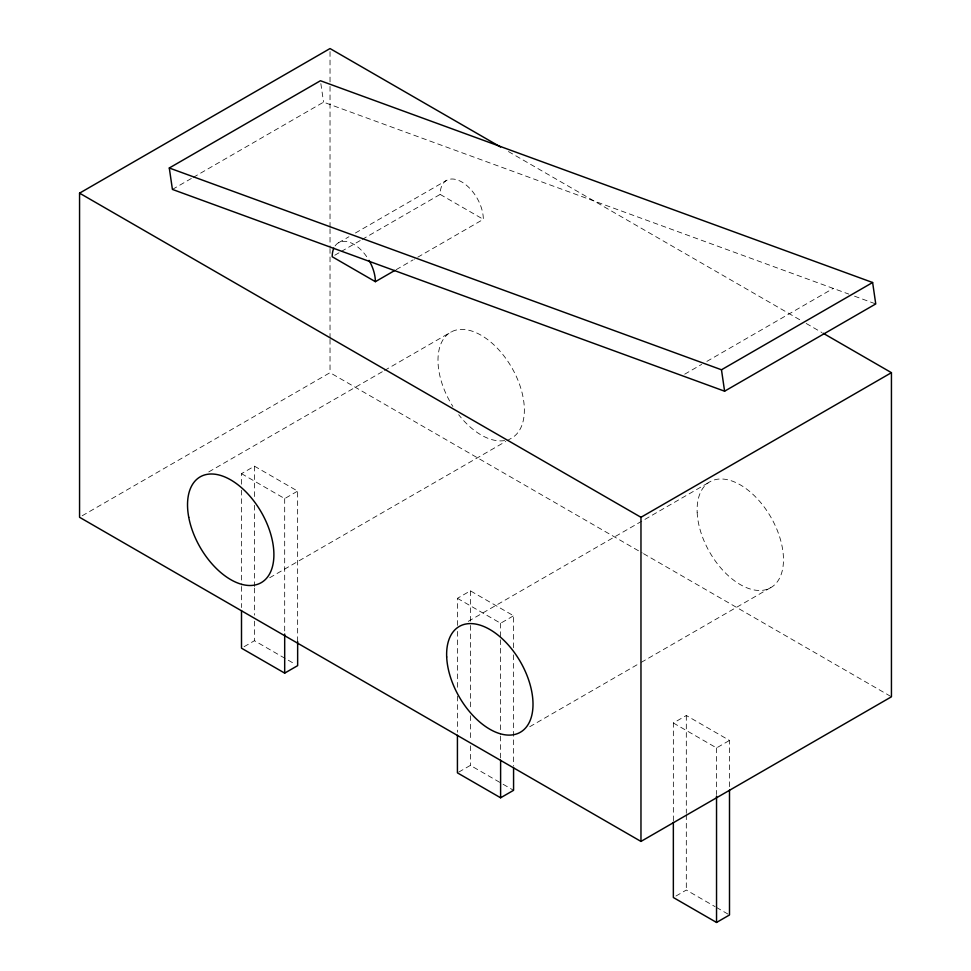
<?xml version="1.0" encoding="UTF-8"?>
<svg xmlns="http://www.w3.org/2000/svg" width="971" height="971" viewBox="0 0 971 971"><rect width="100%" height="100%" fill="white"/><g stroke="black" fill="none" stroke-linecap="round" stroke-linejoin="round"><path stroke-width="0.73" stroke-dasharray="4.86 3.64" d="M172.413 189.418L191.955 178.13M193.253 177.39L323.561 102.161L848.836 294.104M338.515 242.762L348.929 236.754M355.422 232.991L446.478 180.424M334.789 255.239L339.996 252.229M341.294 251.477L360.811 240.213M362.11 239.461L440.154 194.406A30.538 17.636 60 0 1 461.747 181.941A30.538 17.636 60 0 1 483.34 219.337L414.399 259.136M396.192 269.659L413.1 259.888M82.183 515.771L330.031 372.682L642.219 552.924M208.789 471.906L383.205 371.213M384.516 370.461L451.394 331.839M241.5 484.189L241.5 473.654L254.463 466.177L297.648 491.108L297.648 641.564M241.5 473.654L284.685 498.596L297.648 491.108M269.671 577.757L505.721 441.477M507.032 440.725L510.964 438.443A61.076 35.259 60 0 0 511.486 367.123A61.076 35.259 60 0 0 449.476 332.98A61.076 35.259 60 0 0 452.874 406.473M684.725 374.175L701.657 364.392M706.876 361.382L833.264 288.411M244.097 646.698L254.463 640.714L295.026 664.128M457.426 625.409L457.426 598.318L470.389 590.841L513.574 615.772L513.574 648.871M468.265 621.367L708.247 482.818M457.426 598.318L500.611 623.248L513.574 615.772M529.729 726.733L639.889 663.144M641.2 662.38L772.333 586.666M458.725 772.103L470.389 765.379L501.789 783.512M673.352 820.786L673.352 722.982L686.315 715.506L729.5 740.436L729.5 787.08M673.352 722.982L716.537 747.913L729.5 740.436M675.95 896.027L686.315 890.043L715.105 906.659M854.504 296.167L875.745 303.935M508.428 151.549L800.929 320.418M806.185 323.452L821.915 332.543M440.154 194.406L483.34 219.337M643.53 553.676L891.439 696.802M503.099 784.265L513.574 790.309M716.416 907.412L728.189 914.209M320.855 83.591L323.561 102.161M716.537 747.913L716.537 794.557M686.315 715.506L686.315 813.31M686.315 814.803L686.315 890.043M513.574 654.891L513.574 766.228M500.611 623.248L500.611 638.299M500.611 639.804L500.611 734.598M500.611 736.103L500.611 758.667M470.389 590.841L470.389 623.94M470.389 625.445L470.389 708.199M470.389 715.724L470.389 739.793M470.389 745.813L470.389 765.379M457.426 631.417L457.426 688.597M457.426 696.122L457.426 732.231M330.031 51.584L330.031 84.902M330.031 86.419L330.031 227.275M330.031 228.792L330.031 246.962M330.031 248.479L330.031 337.847M330.031 339.365L330.031 372.682M284.685 498.596L284.685 632.497M254.463 466.177L254.463 497.771M254.463 505.296L254.463 586.545M254.463 588.05L254.463 615.129M254.463 621.149L254.463 640.714M241.5 490.209L241.5 585.003M241.5 586.496L241.5 607.567M335.08 245.942A30.538 17.636 60 0 1 367.669 258.128M504.629 440.555A61.076 35.259 60 0 1 458.688 414.726M697.166 512.372A61.076 35.259 60 0 0 763.752 590.15A61.076 35.259 60 0 0 759.965 501.704A61.076 35.259 60 0 0 697.166 512.372"/><path stroke-width="1.46" d="M823.238 333.296L891.439 372.67L891.439 696.802L640.969 841.42L79.561 517.288L79.561 193.156L330.031 48.55L500.55 146.997M169.294 167.995L320.442 80.739L872.626 282.512L875.745 303.935L724.597 391.192L172.413 189.418L169.294 167.995L721.477 369.781L872.626 282.512M333.842 248.151A30.538 17.636 60 0 0 332.191 256.732L375.376 281.675L394.894 270.411M241.5 610.577L241.5 648.191L284.685 673.121L297.648 665.645L297.648 641.564M79.561 193.156L640.969 517.288L891.439 372.67M457.426 735.241L457.426 772.855L500.611 797.786L513.574 790.309L513.574 767.733M673.352 822.291L673.352 897.52L716.537 922.45L729.5 914.973L729.5 790.091M721.477 369.781L724.597 391.192M716.537 796.062L716.537 922.45M640.969 517.288L640.969 841.42M500.611 760.172L500.611 797.786M284.685 634.002L284.685 673.121M369.053 260.386A30.538 17.636 60 0 1 375.376 281.675M446.684 656.979A61.076 35.259 60 0 0 513.283 734.768A61.076 35.259 60 0 0 509.484 646.31A61.076 35.259 60 0 0 446.684 656.979M188.738 517.252A61.076 35.259 60 0 0 260.495 583.061A61.076 35.259 60 0 0 242.896 488.947A61.076 35.259 60 0 0 188.738 517.252"/></g></svg>
